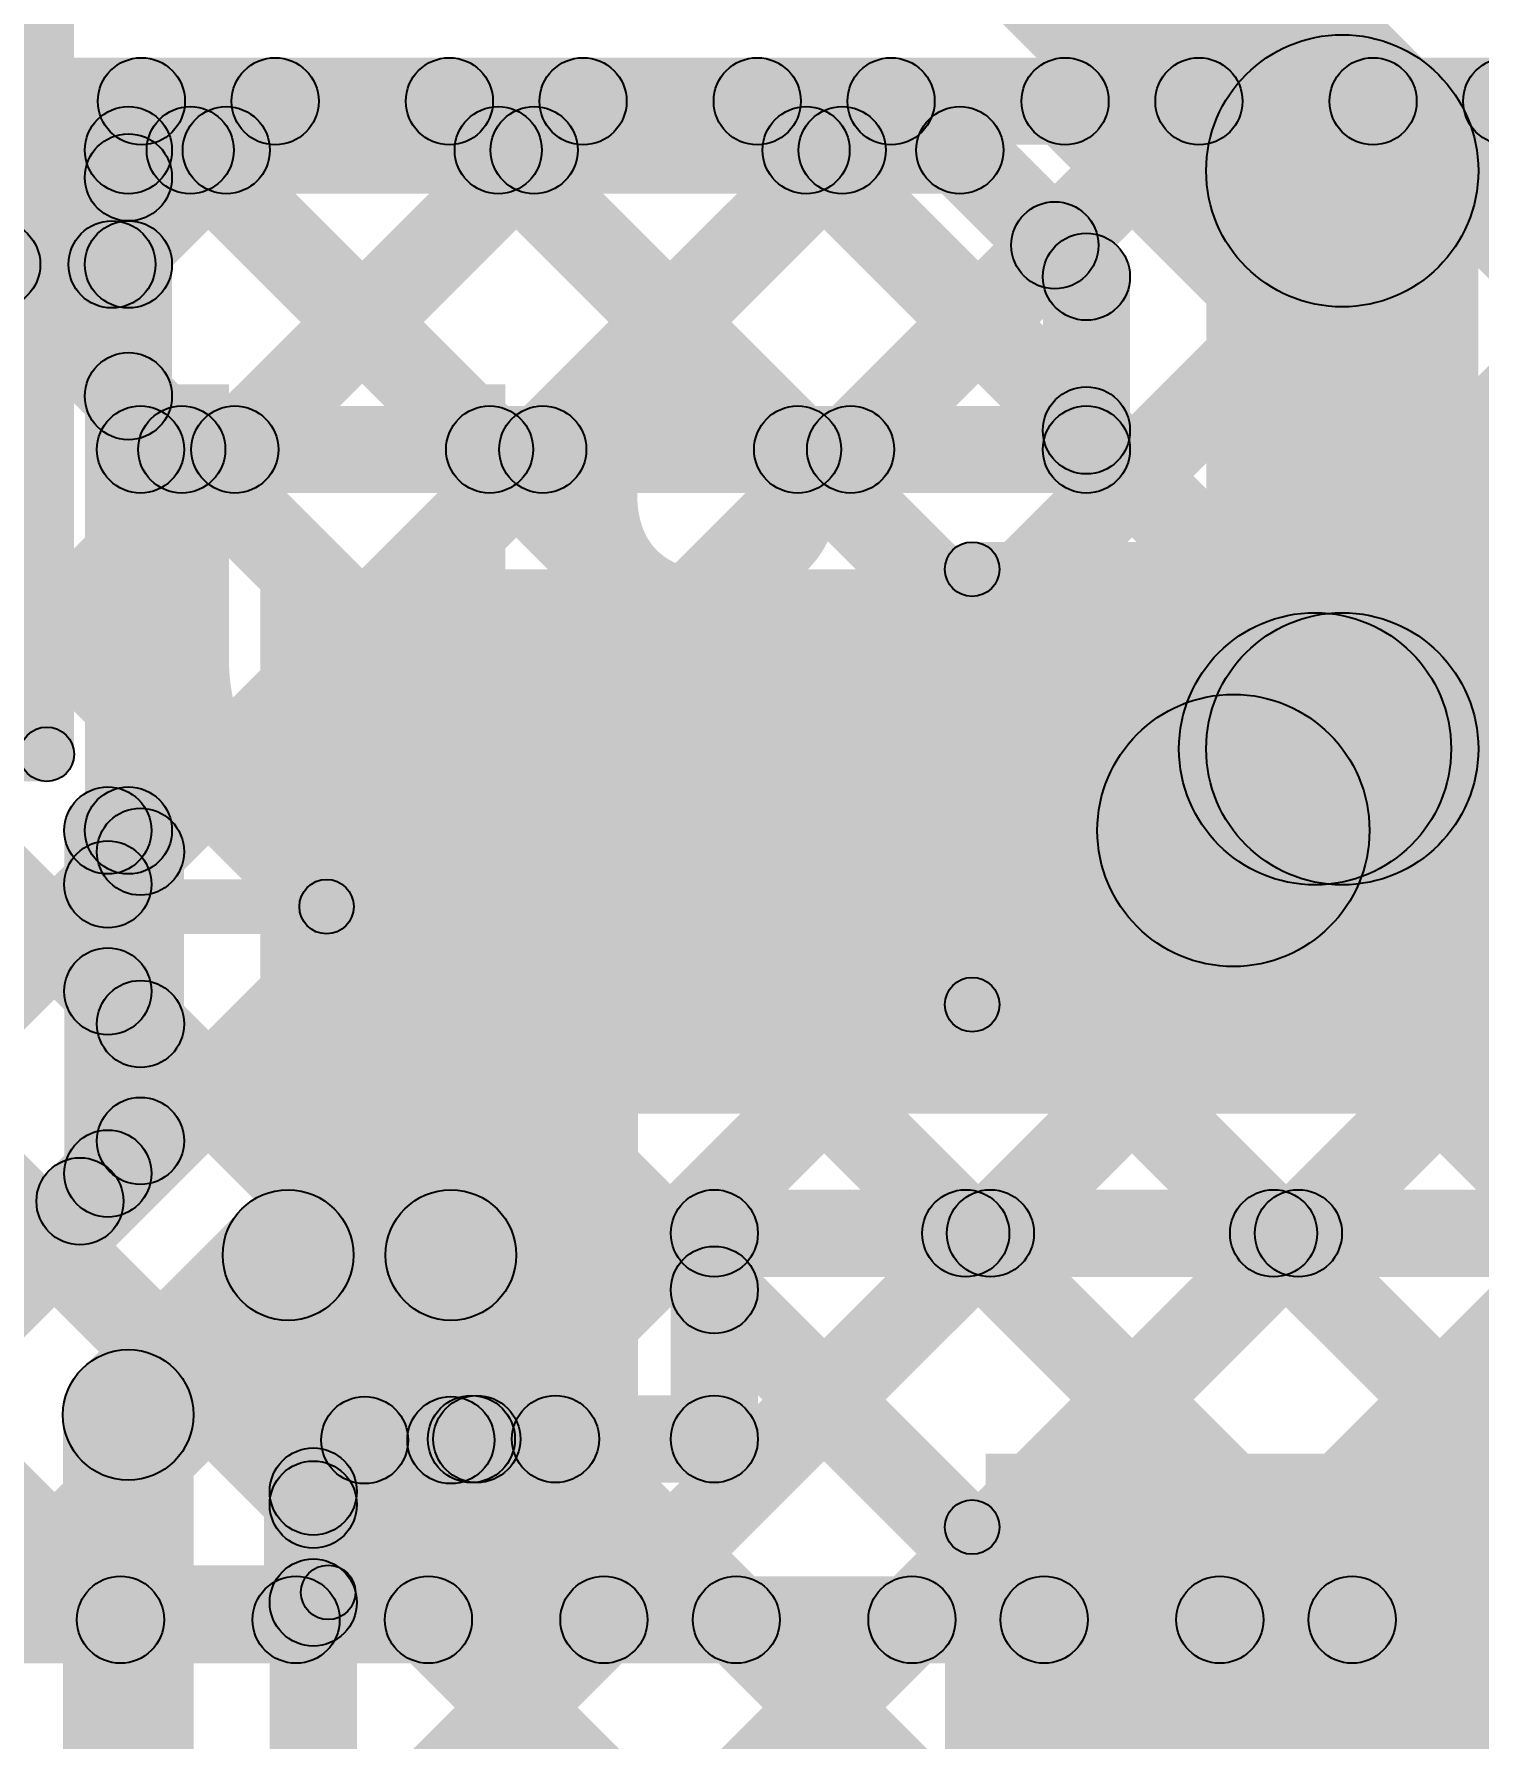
# Model space of a CAD drawing. Header units: millimetres. Extents: x -0.28 to 3.03, y -0.05 to 3.12.
# Drawn here: x 1.4912 to 1.6239, y 2.2626 to 2.4192 of the extents above; entities that cross this region are included whole.
import ezdxf

# ---------------------------------------------------------------- set-up
doc = ezdxf.new("R2010")
doc.units = ezdxf.units.MM
doc.header["$MEASUREMENT"] = 0
for name, color, linetype in [('BottomLayer', 5, 'Continuous'), ('TopLayer', 1, 'Continuous'), ('TopOverlay', 2, 'Continuous'), ('TopPaste', 8, 'Continuous'), ('TopSolder', 216, 'Continuous')]:
    doc.layers.add(name, color=color, linetype=linetype)

# ---------------------------------------------------------------- blocks, each defined once
blk = doc.blocks.new('TPS61023DRLR_23')
at = {"layer": 'TopLayer'}
for points in [[(-0.04232, 0.02559), (-0.01594, 0.02559), (-0.01594, 0.01378), (-0.04232, 0.01378)], [(0.01594, 0.02559), (0.04232, 0.02559), (0.04232, 0.01378), (0.01594, 0.01378)], [(-0.04232, 0.00591), (-0.01594, 0.00591), (-0.01594, -0.00591), (-0.04232, -0.00591)], [(0.01594, 0.00591), (0.04232, 0.00591), (0.04232, -0.00591), (0.01594, -0.00591)], [(-0.04232, -0.01378), (-0.01594, -0.01378), (-0.01594, -0.02559), (-0.04232, -0.02559)], [(0.01594, -0.01378), (0.04232, -0.01378), (0.04232, -0.02559), (0.01594, -0.02559)]]:
    blk.add_hatch(color=1, dxfattribs=at).paths.add_polyline_path(points)
at = {"layer": 'TopOverlay'}
h = blk.add_hatch(color=2, dxfattribs=at)
edge = h.paths.add_edge_path()
edge.add_arc((-0.02, 0.032), 0.0025, 0, 360)
for points in [[(-0.02, 0.0295), (-0.02, 0.0345), (0.0177, 0.0345), (0.0177, 0.0295)], [(-0.01985, -0.0335), (-0.01985, -0.0285), (0.01785, -0.0285), (0.01785, -0.0335)]]:
    blk.add_hatch(color=2, dxfattribs=at).paths.add_polyline_path(points)
h = blk.add_hatch(color=2, dxfattribs=at)
edge = h.paths.add_edge_path()
edge.add_arc((0.0177, 0.032), 0.0025, 0, 360)
h = blk.add_hatch(color=2, dxfattribs=at)
edge = h.paths.add_edge_path()
edge.add_arc((-0.04, 0.031), 0.0025, 0, 360)
h = blk.add_hatch(color=2, dxfattribs=at)
edge = h.paths.add_edge_path()
edge.add_arc((-0.038, 0.031), 0.0025, 0, 360)
h = blk.add_hatch(color=2, dxfattribs=at)
edge = h.paths.add_edge_path()
edge.add_arc((-0.01985, -0.031), 0.0025, 0, 360)
h = blk.add_hatch(color=2, dxfattribs=at)
edge = h.paths.add_edge_path()
edge.add_arc((0.01785, -0.031), 0.0025, 0, 360)
at = {"layer": 'TopPaste'}
for points in [[(-0.04232, 0.02559), (-0.01594, 0.02559), (-0.01594, 0.01378), (-0.04232, 0.01378)], [(0.01594, 0.02559), (0.04232, 0.02559), (0.04232, 0.01378), (0.01594, 0.01378)], [(-0.04232, 0.00591), (-0.01594, 0.00591), (-0.01594, -0.00591), (-0.04232, -0.00591)], [(0.01594, 0.00591), (0.04232, 0.00591), (0.04232, -0.00591), (0.01594, -0.00591)], [(-0.04232, -0.01378), (-0.01594, -0.01378), (-0.01594, -0.02559), (-0.04232, -0.02559)], [(0.01594, -0.01378), (0.04232, -0.01378), (0.04232, -0.02559), (0.01594, -0.02559)]]:
    blk.add_hatch(color=8, dxfattribs=at).paths.add_polyline_path(points)
at = {"layer": 'TopSolder'}
for points in [[(-0.04632, 0.02959), (-0.01194, 0.02959), (-0.01194, 0.00978), (-0.04632, 0.00978)], [(0.01194, 0.02959), (0.04632, 0.02959), (0.04632, 0.00978), (0.01194, 0.00978)], [(-0.04632, 0.00991), (-0.01194, 0.00991), (-0.01194, -0.00991), (-0.04632, -0.00991)], [(0.01194, 0.00991), (0.04632, 0.00991), (0.04632, -0.00991), (0.01194, -0.00991)], [(-0.04632, -0.00978), (-0.01194, -0.00978), (-0.01194, -0.02959), (-0.04632, -0.02959)], [(0.01194, -0.00978), (0.04632, -0.00978), (0.04632, -0.02959), (0.01194, -0.02959)]]:
    blk.add_hatch(color=216, dxfattribs=at).paths.add_polyline_path(points)
at = {"layer": 'TopOverlay', "const_width": 0.005}
blk.add_lwpolyline([(-0.038, 0.031, 1), (-0.04, 0.031, 1)], format="xyb", close=True, dxfattribs=at)
at = {"layer": 'TopOverlay'}
for centre in [(-0.02, 0.032), (0.0177, 0.032), (-0.04, 0.031), (-0.038, 0.031), (-0.01985, -0.031), (0.01785, -0.031)]:
    blk.add_circle(centre, 0.0025, dxfattribs=at)
blk = doc.blocks.new('R__0603_47')
at = {"layer": 'TopLayer'}
for points in [[(-0.015, 0.0175), (-0.015, -0.0175), (-0.045, -0.0175), (-0.045, 0.0175)], [(0.045, 0.0175), (0.045, -0.0175), (0.015, -0.0175), (0.015, 0.0175)]]:
    blk.add_hatch(color=1, dxfattribs=at).paths.add_polyline_path(points)
at = {"layer": 'TopOverlay'}
h = blk.add_hatch(color=2, dxfattribs=at)
edge = h.paths.add_edge_path()
edge.add_arc((-0.049, 0.021), 0.0025, 0, 360)
h = blk.add_hatch(color=2, dxfattribs=at)
edge = h.paths.add_edge_path()
edge.add_arc((-0.049, 0.021), 0.0025, 0, 360)
for points in [[(-0.049, 0.0185), (-0.049, 0.0235), (0.049, 0.0235), (0.049, 0.0185)], [(-0.0515, 0.021), (-0.0465, 0.021), (-0.0465, -0.021), (-0.0515, -0.021)], [(0.0465, 0.021), (0.0515, 0.021), (0.0515, -0.021), (0.0465, -0.021)], [(-0.049, -0.0235), (-0.049, -0.0185), (0.049, -0.0185), (0.049, -0.0235)]]:
    blk.add_hatch(color=2, dxfattribs=at).paths.add_polyline_path(points)
h = blk.add_hatch(color=2, dxfattribs=at)
edge = h.paths.add_edge_path()
edge.add_arc((0.049, 0.021), 0.0025, 0, 360)
h = blk.add_hatch(color=2, dxfattribs=at)
edge = h.paths.add_edge_path()
edge.add_arc((0.049, 0.021), 0.0025, 0, 360)
h = blk.add_hatch(color=2, dxfattribs=at)
edge = h.paths.add_edge_path()
edge.add_arc((-0.049, -0.021), 0.0025, 0, 360)
h = blk.add_hatch(color=2, dxfattribs=at)
edge = h.paths.add_edge_path()
edge.add_arc((-0.049, -0.021), 0.0025, 0, 360)
h = blk.add_hatch(color=2, dxfattribs=at)
edge = h.paths.add_edge_path()
edge.add_arc((0.049, -0.021), 0.0025, 0, 360)
h = blk.add_hatch(color=2, dxfattribs=at)
edge = h.paths.add_edge_path()
edge.add_arc((0.049, -0.021), 0.0025, 0, 360)
at = {"layer": 'TopPaste'}
for points in [[(-0.015, 0.0175), (-0.015, -0.0175), (-0.045, -0.0175), (-0.045, 0.0175)], [(0.045, 0.0175), (0.045, -0.0175), (0.015, -0.0175), (0.015, 0.0175)]]:
    blk.add_hatch(color=8, dxfattribs=at).paths.add_polyline_path(points)
at = {"layer": 'TopSolder'}
for points in [[(-0.011, 0.0215), (-0.011, -0.0215), (-0.049, -0.0215), (-0.049, 0.0215)], [(0.049, 0.0215), (0.049, -0.0215), (0.011, -0.0215), (0.011, 0.0215)]]:
    blk.add_hatch(color=216, dxfattribs=at).paths.add_polyline_path(points)
at = {"layer": 'TopOverlay'}
for centre in [(-0.049, 0.021), (-0.049, 0.021), (0.049, 0.021), (0.049, 0.021), (-0.049, -0.021), (-0.049, -0.021), (0.049, -0.021), (0.049, -0.021)]:
    blk.add_circle(centre, 0.0025, dxfattribs=at)
blk = doc.blocks.new('C__0805_84')
at = {"layer": 'TopLayer'}
for points in [[(-0.06, 0.03), (-0.02, 0.03), (-0.02, -0.03), (-0.06, -0.03)], [(0.02, 0.03), (0.06, 0.03), (0.06, -0.03), (0.02, -0.03)]]:
    blk.add_hatch(color=1, dxfattribs=at).paths.add_polyline_path(points)
at = {"layer": 'TopOverlay'}
h = blk.add_hatch(color=2, dxfattribs=at)
edge = h.paths.add_edge_path()
edge.add_arc((-0.064, 0.034), 0.0025, 0, 360)
h = blk.add_hatch(color=2, dxfattribs=at)
edge = h.paths.add_edge_path()
edge.add_arc((-0.064, 0.034), 0.0025, 0, 360)
for points in [[(-0.024, 0.0365), (-0.024, 0.0315), (-0.064, 0.0315), (-0.064, 0.0365)], [(0.064, 0.0365), (0.064, 0.0315), (0.024, 0.0315), (0.024, 0.0365)], [(-0.0615, -0.034), (-0.0665, -0.034), (-0.0665, 0.034), (-0.0615, 0.034)], [(0.0665, -0.034), (0.0615, -0.034), (0.0615, 0.034), (0.0665, 0.034)], [(-0.024, -0.0315), (-0.024, -0.0365), (-0.064, -0.0365), (-0.064, -0.0315)], [(0.064, -0.0315), (0.064, -0.0365), (0.024, -0.0365), (0.024, -0.0315)]]:
    blk.add_hatch(color=2, dxfattribs=at).paths.add_polyline_path(points)
h = blk.add_hatch(color=2, dxfattribs=at)
edge = h.paths.add_edge_path()
edge.add_arc((-0.024, 0.034), 0.0025, 0, 360)
h = blk.add_hatch(color=2, dxfattribs=at)
edge = h.paths.add_edge_path()
edge.add_arc((0.024, 0.034), 0.0025, 0, 360)
h = blk.add_hatch(color=2, dxfattribs=at)
edge = h.paths.add_edge_path()
edge.add_arc((0.064, 0.034), 0.0025, 0, 360)
h = blk.add_hatch(color=2, dxfattribs=at)
edge = h.paths.add_edge_path()
edge.add_arc((0.064, 0.034), 0.0025, 0, 360)
h = blk.add_hatch(color=2, dxfattribs=at)
edge = h.paths.add_edge_path()
edge.add_arc((-0.064, -0.034), 0.0025, 0, 360)
h = blk.add_hatch(color=2, dxfattribs=at)
edge = h.paths.add_edge_path()
edge.add_arc((-0.064, -0.034), 0.0025, 0, 360)
h = blk.add_hatch(color=2, dxfattribs=at)
edge = h.paths.add_edge_path()
edge.add_arc((-0.024, -0.034), 0.0025, 0, 360)
h = blk.add_hatch(color=2, dxfattribs=at)
edge = h.paths.add_edge_path()
edge.add_arc((0.024, -0.034), 0.0025, 0, 360)
h = blk.add_hatch(color=2, dxfattribs=at)
edge = h.paths.add_edge_path()
edge.add_arc((0.064, -0.034), 0.0025, 0, 360)
h = blk.add_hatch(color=2, dxfattribs=at)
edge = h.paths.add_edge_path()
edge.add_arc((0.064, -0.034), 0.0025, 0, 360)
at = {"layer": 'TopPaste'}
for points in [[(-0.06, 0.03), (-0.02, 0.03), (-0.02, -0.03), (-0.06, -0.03)], [(0.02, 0.03), (0.06, 0.03), (0.06, -0.03), (0.02, -0.03)]]:
    blk.add_hatch(color=8, dxfattribs=at).paths.add_polyline_path(points)
at = {"layer": 'TopSolder'}
for points in [[(-0.06276, 0.03276), (-0.01724, 0.03276), (-0.01724, -0.03276), (-0.06276, -0.03276)], [(0.01724, 0.03276), (0.06276, 0.03276), (0.06276, -0.03276), (0.01724, -0.03276)]]:
    blk.add_hatch(color=216, dxfattribs=at).paths.add_polyline_path(points)
at = {"layer": 'TopOverlay'}
for centre in [(-0.064, 0.034), (-0.064, 0.034), (-0.024, 0.034), (0.024, 0.034), (0.064, 0.034), (0.064, 0.034), (-0.064, -0.034), (-0.064, -0.034), (-0.024, -0.034), (0.024, -0.034), (0.064, -0.034), (0.064, -0.034)]:
    blk.add_circle(centre, 0.0025, dxfattribs=at)

msp = doc.modelspace()

# ---------------------------------------------------------------- hatches: boundary and pattern name
at = {"layer": 'BottomLayer'}
for points in [[(1.03504, 2.409), (1.03504, 2.417), (2.481, 2.417), (2.481, 2.409)], [(1.35683, 2.41017), (1.36249, 2.41583), (1.50199, 2.27633), (1.49633, 2.27067)], [(1.3767, 2.27067), (1.37104, 2.27633), (1.51054, 2.41583), (1.5162, 2.41017)], [(1.38512, 2.41017), (1.39077, 2.41583), (1.53027, 2.27633), (1.52462, 2.27067)], [(1.40498, 2.27067), (1.39932, 2.27633), (1.53882, 2.41583), (1.54448, 2.41017)], [(1.4134, 2.41017), (1.41906, 2.41583), (1.55856, 2.27633), (1.5529, 2.27067)], [(1.43326, 2.27067), (1.42761, 2.27633), (1.56711, 2.41583), (1.57276, 2.41017)], [(1.44168, 2.41017), (1.44734, 2.41583), (1.58684, 2.27633), (1.58118, 2.27067)], [(1.46155, 2.27067), (1.45589, 2.27633), (1.59539, 2.41583), (1.60105, 2.41017)], [(1.46997, 2.41017), (1.47563, 2.41583), (1.61513, 2.27633), (1.60947, 2.27067)], [(1.48983, 2.27067), (1.48418, 2.27633), (1.62368, 2.41583), (1.62933, 2.41017)], [(1.49825, 2.41017), (1.50391, 2.41583), (1.64341, 2.27633), (1.63775, 2.27067)], [(1.51812, 2.27067), (1.51246, 2.27633), (1.65196, 2.41583), (1.65762, 2.41017)], [(1.52654, 2.41017), (1.53219, 2.41583), (1.67171, 2.27631), (1.66605, 2.27065)], [(1.5464, 2.27067), (1.54075, 2.27633), (1.68025, 2.41583), (1.6859, 2.41017)], [(1.55482, 2.41017), (1.56048, 2.41583), (2.23765, 1.73866), (2.23199, 1.733)], [(1.57469, 2.27067), (1.56903, 2.27633), (1.70853, 2.41583), (1.71419, 2.41017)], [(1.58311, 2.41017), (1.58876, 2.41583), (2.26593, 1.73866), (2.26028, 1.733)], [(1.60297, 2.27067), (1.59731, 2.27633), (1.73681, 2.41583), (1.74247, 2.41017)], [(1.61139, 2.41017), (1.61705, 2.41583), (2.29422, 1.73866), (2.28856, 1.733)], [(1.071, 2.2695), (1.071, 2.2775), (1.668, 2.2775), (1.668, 2.2695)]]:
    msp.add_hatch(color=5, dxfattribs=at).paths.add_polyline_path(points)
h = msp.add_hatch(color=5, dxfattribs=at)
edge = h.paths.add_edge_path()
edge.add_arc((1.50108, 2.413), 0.004, 0, 360)
h = msp.add_hatch(color=5, dxfattribs=at)
edge = h.paths.add_edge_path()
edge.add_arc((1.51337, 2.413), 0.004, 0, 360)
h = msp.add_hatch(color=5, dxfattribs=at)
edge = h.paths.add_edge_path()
edge.add_arc((1.52937, 2.413), 0.004, 0, 360)
h = msp.add_hatch(color=5, dxfattribs=at)
edge = h.paths.add_edge_path()
edge.add_arc((1.54165, 2.413), 0.004, 0, 360)
h = msp.add_hatch(color=5, dxfattribs=at)
edge = h.paths.add_edge_path()
edge.add_arc((1.55765, 2.413), 0.004, 0, 360)
h = msp.add_hatch(color=5, dxfattribs=at)
edge = h.paths.add_edge_path()
edge.add_arc((1.56994, 2.413), 0.004, 0, 360)
h = msp.add_hatch(color=5, dxfattribs=at)
edge = h.paths.add_edge_path()
edge.add_arc((1.58593, 2.413), 0.004, 0, 360)
h = msp.add_hatch(color=5, dxfattribs=at)
edge = h.paths.add_edge_path()
edge.add_arc((1.59822, 2.413), 0.004, 0, 360)
h = msp.add_hatch(color=5, dxfattribs=at)
edge = h.paths.add_edge_path()
edge.add_arc((1.61422, 2.413), 0.004, 0, 360)
h = msp.add_hatch(color=5, dxfattribs=at)
edge = h.paths.add_edge_path()
edge.add_arc((1.6265, 2.413), 0.004, 0, 360)
h = msp.add_hatch(color=5, dxfattribs=at)
edge = h.paths.add_edge_path()
edge.add_arc((1.49916, 2.2735), 0.004, 0, 360)
h = msp.add_hatch(color=5, dxfattribs=at)
edge = h.paths.add_edge_path()
edge.add_arc((1.51529, 2.2735), 0.004, 0, 360)
h = msp.add_hatch(color=5, dxfattribs=at)
edge = h.paths.add_edge_path()
edge.add_arc((1.52744, 2.2735), 0.004, 0, 360)
h = msp.add_hatch(color=5, dxfattribs=at)
edge = h.paths.add_edge_path()
edge.add_arc((1.54357, 2.2735), 0.004, 0, 360)
h = msp.add_hatch(color=5, dxfattribs=at)
edge = h.paths.add_edge_path()
edge.add_arc((1.55573, 2.2735), 0.004, 0, 360)
h = msp.add_hatch(color=5, dxfattribs=at)
edge = h.paths.add_edge_path()
edge.add_arc((1.57186, 2.2735), 0.004, 0, 360)
h = msp.add_hatch(color=5, dxfattribs=at)
edge = h.paths.add_edge_path()
edge.add_arc((1.58401, 2.2735), 0.004, 0, 360)
h = msp.add_hatch(color=5, dxfattribs=at)
edge = h.paths.add_edge_path()
edge.add_arc((1.60014, 2.2735), 0.004, 0, 360)
h = msp.add_hatch(color=5, dxfattribs=at)
edge = h.paths.add_edge_path()
edge.add_arc((1.6123, 2.2735), 0.004, 0, 360)
at = {"layer": 'TopLayer'}
for points in [[(1.57715, 2.42317), (1.59483, 2.44085), (1.62023, 2.41545), (1.60255, 2.39777)], [(1.49989, 2.40451), (1.49989, 2.41251), (1.57626, 2.41251), (1.57626, 2.40451)], [(1.50121, 2.39518), (1.49555, 2.40084), (1.50605, 2.41134), (1.51171, 2.40568)], [(1.50274, 2.40568), (1.5084, 2.41134), (1.5359, 2.38384), (1.53024, 2.37818)], [(1.51249, 2.37818), (1.50683, 2.38384), (1.53433, 2.41134), (1.53999, 2.40568)], [(1.53103, 2.40568), (1.53668, 2.41134), (1.56418, 2.38384), (1.55853, 2.37818)], [(1.54077, 2.37818), (1.53512, 2.38384), (1.56262, 2.41134), (1.56827, 2.40568)], [(1.55931, 2.40568), (1.56497, 2.41134), (1.59072, 2.38559), (1.58506, 2.37993)], [(1.57343, 2.40568), (1.57908, 2.41134), (1.59072, 2.39971), (1.58506, 2.39405)], [(1.44289, 2.40201), (1.44289, 2.41001), (1.49989, 2.41001), (1.49989, 2.40201)], [(1.62389, 2.35351), (1.59889, 2.35351), (1.59889, 2.40661), (1.62389, 2.40661)], [(1.56906, 2.37818), (1.5634, 2.38384), (1.58216, 2.4026), (1.58782, 2.39694)], [(1.44989, 2.39401), (1.44989, 2.40201), (1.49989, 2.40201), (1.49989, 2.39401)], [(1.50389, 2.34601), (1.49589, 2.34601), (1.49589, 2.39801), (1.50389, 2.39801)], [(1.59189, 2.38101), (1.58389, 2.38101), (1.58389, 2.39688), (1.59189, 2.39688)], [(1.49706, 2.38308), (1.50272, 2.38874), (1.50762, 2.38384), (1.50196, 2.37818)], [(1.501, 2.37701), (1.501, 2.38501), (1.58789, 2.38501), (1.58789, 2.37701)], [(1.505, 2.31749), (1.497, 2.31749), (1.497, 2.38101), (1.505, 2.38101)], [(1.512, 2.32), (1.795, 2.32), (1.795, 2.37001), (1.512, 2.37001)], [(1.60889, 2.34101), (1.60889, 2.36601), (1.61139, 2.36601), (1.61139, 2.34101)], [(1.61023, 2.33717), (1.59255, 2.35485), (1.60005, 2.36235), (1.61773, 2.34467)], [(1.50083, 2.33824), (1.49517, 2.34389), (1.49817, 2.34689), (1.50383, 2.34124)], [(1.502, 2.31449), (1.494, 2.31449), (1.494, 2.34601), (1.502, 2.34601)], [(1.49517, 2.3284), (1.50083, 2.33406), (1.50383, 2.33106), (1.49817, 2.3254)], [(1.50083, 2.31167), (1.49517, 2.31732), (1.49817, 2.32032), (1.50383, 2.31467)], [(1.49827, 2.30911), (1.49262, 2.31477), (1.49517, 2.31732), (1.50083, 2.31167)], [(1.5197, 2.24397), (1.51404, 2.24962), (1.57625, 2.31183), (1.5819, 2.30617)], [(1.51455, 2.301), (1.51455, 2.313), (1.52951, 2.313), (1.52951, 2.301)], [(1.53043, 2.16985), (1.52477, 2.1755), (1.6611, 2.31183), (1.66675, 2.30617)], [(1.53043, 2.22642), (1.52477, 2.23207), (1.60453, 2.31183), (1.61019, 2.30617)], [(1.53043, 2.19813), (1.52477, 2.20379), (1.63281, 2.31183), (1.63847, 2.30617)], [(1.55371, 2.305), (1.55371, 2.313), (1.806, 2.313), (1.806, 2.305)], [(1.57397, 2.30617), (1.57963, 2.31183), (1.78563, 2.10583), (1.77997, 2.10017)], [(1.60225, 2.30617), (1.60791, 2.31183), (1.81391, 2.10583), (1.80825, 2.10017)], [(1.50411, 2.28808), (1.49563, 2.29656), (1.5103, 2.31124), (1.51879, 2.30276)], [(1.55771, 2.2901), (1.54971, 2.2901), (1.54971, 2.309), (1.55771, 2.309)], [(1.55088, 2.30097), (1.55654, 2.30663), (1.75734, 2.10583), (1.75168, 2.10017)], [(1.5197, 2.27225), (1.51404, 2.27791), (1.52906, 2.29293), (1.53472, 2.28728)], [(1.52159, 2.286), (1.52159, 2.294), (1.52951, 2.294), (1.52951, 2.286)], [(1.53139, 2.2861), (1.53139, 2.2941), (1.55371, 2.2941), (1.55371, 2.2861)], [(1.5363, 2.28728), (1.54195, 2.29293), (1.72906, 2.10583), (1.7234, 2.10017)], [(1.50587, 2.18601), (1.49387, 2.18601), (1.49387, 2.29232), (1.50587, 2.29232)], [(1.5197, 2.28245), (1.51404, 2.28811), (1.51876, 2.29283), (1.52442, 2.28717)], [(1.51404, 2.28125), (1.5197, 2.2869), (1.70077, 2.10583), (1.69512, 2.10017)], [(1.52087, 2.23638), (1.51287, 2.23638), (1.51287, 2.28528), (1.52087, 2.28528)]]:
    msp.add_hatch(color=1, dxfattribs=at).paths.add_polyline_path(points)
h = msp.add_hatch(color=1, dxfattribs=at)
edge = h.paths.add_edge_path()
edge.add_arc((1.61139, 2.40661), 0.0125, 0, 360)
h = msp.add_hatch(color=1, dxfattribs=at)
edge = h.paths.add_edge_path()
edge.add_arc((1.61139, 2.40661), 0.0125, 0, 360)
h = msp.add_hatch(color=1, dxfattribs=at)
edge = h.paths.add_edge_path()
edge.add_arc((1.49989, 2.40851), 0.004, 0, 360)
h = msp.add_hatch(color=1, dxfattribs=at)
edge = h.paths.add_edge_path()
edge.add_arc((1.50557, 2.40851), 0.004, 0, 360)
h = msp.add_hatch(color=1, dxfattribs=at)
edge = h.paths.add_edge_path()
edge.add_arc((1.50888, 2.40851), 0.004, 0, 360)
h = msp.add_hatch(color=1, dxfattribs=at)
edge = h.paths.add_edge_path()
edge.add_arc((1.53386, 2.40851), 0.004, 0, 360)
h = msp.add_hatch(color=1, dxfattribs=at)
edge = h.paths.add_edge_path()
edge.add_arc((1.53716, 2.40851), 0.004, 0, 360)
h = msp.add_hatch(color=1, dxfattribs=at)
edge = h.paths.add_edge_path()
edge.add_arc((1.56214, 2.40851), 0.004, 0, 360)
h = msp.add_hatch(color=1, dxfattribs=at)
edge = h.paths.add_edge_path()
edge.add_arc((1.56545, 2.40851), 0.004, 0, 360)
h = msp.add_hatch(color=1, dxfattribs=at)
edge = h.paths.add_edge_path()
edge.add_arc((1.57626, 2.40851), 0.004, 0, 360)
h = msp.add_hatch(color=1, dxfattribs=at)
edge = h.paths.add_edge_path()
edge.add_arc((1.57626, 2.40851), 0.004, 0, 360)
h = msp.add_hatch(color=1, dxfattribs=at)
edge = h.paths.add_edge_path()
edge.add_arc((1.49989, 2.40601), 0.004, 0, 360)
h = msp.add_hatch(color=1, dxfattribs=at)
edge = h.paths.add_edge_path()
edge.add_arc((1.58499, 2.39977), 0.004, 0, 360)
h = msp.add_hatch(color=1, dxfattribs=at)
edge = h.paths.add_edge_path()
edge.add_arc((1.48779, 2.39801), 0.004, 0, 360)
h = msp.add_hatch(color=1, dxfattribs=at)
edge = h.paths.add_edge_path()
edge.add_arc((1.49838, 2.39801), 0.004, 0, 360)
h = msp.add_hatch(color=1, dxfattribs=at)
edge = h.paths.add_edge_path()
edge.add_arc((1.49989, 2.39801), 0.004, 0, 360)
h = msp.add_hatch(color=1, dxfattribs=at)
edge = h.paths.add_edge_path()
edge.add_arc((1.49989, 2.39801), 0.004, 0, 360)
h = msp.add_hatch(color=1, dxfattribs=at)
edge = h.paths.add_edge_path()
edge.add_arc((1.58789, 2.39688), 0.004, 0, 360)
h = msp.add_hatch(color=1, dxfattribs=at)
edge = h.paths.add_edge_path()
edge.add_arc((1.58789, 2.39688), 0.004, 0, 360)
h = msp.add_hatch(color=1, dxfattribs=at)
edge = h.paths.add_edge_path()
edge.add_arc((1.49989, 2.38591), 0.004, 0, 360)
h = msp.add_hatch(color=1, dxfattribs=at)
edge = h.paths.add_edge_path()
edge.add_arc((1.58789, 2.38276), 0.004, 0, 360)
h = msp.add_hatch(color=1, dxfattribs=at)
edge = h.paths.add_edge_path()
edge.add_arc((1.501, 2.38101), 0.004, 0, 360)
h = msp.add_hatch(color=1, dxfattribs=at)
edge = h.paths.add_edge_path()
edge.add_arc((1.501, 2.38101), 0.004, 0, 360)
h = msp.add_hatch(color=1, dxfattribs=at)
edge = h.paths.add_edge_path()
edge.add_arc((1.50479, 2.38101), 0.004, 0, 360)
h = msp.add_hatch(color=1, dxfattribs=at)
edge = h.paths.add_edge_path()
edge.add_arc((1.50966, 2.38101), 0.004, 0, 360)
h = msp.add_hatch(color=1, dxfattribs=at)
edge = h.paths.add_edge_path()
edge.add_arc((1.53307, 2.38101), 0.004, 0, 360)
h = msp.add_hatch(color=1, dxfattribs=at)
edge = h.paths.add_edge_path()
edge.add_arc((1.53795, 2.38101), 0.004, 0, 360)
h = msp.add_hatch(color=1, dxfattribs=at)
edge = h.paths.add_edge_path()
edge.add_arc((1.56136, 2.38101), 0.004, 0, 360)
h = msp.add_hatch(color=1, dxfattribs=at)
edge = h.paths.add_edge_path()
edge.add_arc((1.56623, 2.38101), 0.004, 0, 360)
h = msp.add_hatch(color=1, dxfattribs=at)
edge = h.paths.add_edge_path()
edge.add_arc((1.58789, 2.38101), 0.004, 0, 360)
h = msp.add_hatch(color=1, dxfattribs=at)
edge = h.paths.add_edge_path()
edge.add_arc((1.58789, 2.38101), 0.004, 0, 360)
h = msp.add_hatch(color=1, dxfattribs=at)
edge = h.paths.add_edge_path()
edge.add_arc((1.60889, 2.35351), 0.0125, 0, 360)
h = msp.add_hatch(color=1, dxfattribs=at)
edge = h.paths.add_edge_path()
edge.add_arc((1.60889, 2.35351), 0.0125, 0, 360)
h = msp.add_hatch(color=1, dxfattribs=at)
edge = h.paths.add_edge_path()
edge.add_arc((1.61139, 2.35351), 0.0125, 0, 360)
h = msp.add_hatch(color=1, dxfattribs=at)
edge = h.paths.add_edge_path()
edge.add_arc((1.61139, 2.35351), 0.0125, 0, 360)
h = msp.add_hatch(color=1, dxfattribs=at)
edge = h.paths.add_edge_path()
edge.add_arc((1.60139, 2.34601), 0.0125, 0, 360)
h = msp.add_hatch(color=1, dxfattribs=at)
edge = h.paths.add_edge_path()
edge.add_arc((1.498, 2.34601), 0.004, 0, 360)
h = msp.add_hatch(color=1, dxfattribs=at)
edge = h.paths.add_edge_path()
edge.add_arc((1.49989, 2.34601), 0.004, 0, 360)
h = msp.add_hatch(color=1, dxfattribs=at)
edge = h.paths.add_edge_path()
edge.add_arc((1.501, 2.34406), 0.004, 0, 360)
h = msp.add_hatch(color=1, dxfattribs=at)
edge = h.paths.add_edge_path()
edge.add_arc((1.498, 2.34106), 0.004, 0, 360)
h = msp.add_hatch(color=1, dxfattribs=at)
edge = h.paths.add_edge_path()
edge.add_arc((1.498, 2.33123), 0.004, 0, 360)
h = msp.add_hatch(color=1, dxfattribs=at)
edge = h.paths.add_edge_path()
edge.add_arc((1.501, 2.32823), 0.004, 0, 360)
h = msp.add_hatch(color=1, dxfattribs=at)
edge = h.paths.add_edge_path()
edge.add_arc((1.501, 2.31749), 0.004, 0, 360)
h = msp.add_hatch(color=1, dxfattribs=at)
edge = h.paths.add_edge_path()
edge.add_arc((1.501, 2.31749), 0.004, 0, 360)
h = msp.add_hatch(color=1, dxfattribs=at)
edge = h.paths.add_edge_path()
edge.add_arc((1.498, 2.31449), 0.004, 0, 360)
h = msp.add_hatch(color=1, dxfattribs=at)
edge = h.paths.add_edge_path()
edge.add_arc((1.498, 2.31449), 0.004, 0, 360)
h = msp.add_hatch(color=1, dxfattribs=at)
edge = h.paths.add_edge_path()
edge.add_arc((1.498, 2.31449), 0.004, 0, 360)
h = msp.add_hatch(color=1, dxfattribs=at)
edge = h.paths.add_edge_path()
edge.add_arc((1.49544, 2.31194), 0.004, 0, 360)
h = msp.add_hatch(color=1, dxfattribs=at)
edge = h.paths.add_edge_path()
edge.add_arc((1.51455, 2.307), 0.006, 0, 360)
h = msp.add_hatch(color=1, dxfattribs=at)
edge = h.paths.add_edge_path()
edge.add_arc((1.51455, 2.307), 0.006, 0, 360)
h = msp.add_hatch(color=1, dxfattribs=at)
edge = h.paths.add_edge_path()
edge.add_arc((1.52951, 2.307), 0.006, 0, 360)
h = msp.add_hatch(color=1, dxfattribs=at)
edge = h.paths.add_edge_path()
edge.add_arc((1.55371, 2.309), 0.004, 0, 360)
h = msp.add_hatch(color=1, dxfattribs=at)
edge = h.paths.add_edge_path()
edge.add_arc((1.55371, 2.309), 0.004, 0, 360)
h = msp.add_hatch(color=1, dxfattribs=at)
edge = h.paths.add_edge_path()
edge.add_arc((1.5768, 2.309), 0.004, 0, 360)
h = msp.add_hatch(color=1, dxfattribs=at)
edge = h.paths.add_edge_path()
edge.add_arc((1.57907, 2.309), 0.004, 0, 360)
h = msp.add_hatch(color=1, dxfattribs=at)
edge = h.paths.add_edge_path()
edge.add_arc((1.60508, 2.309), 0.004, 0, 360)
h = msp.add_hatch(color=1, dxfattribs=at)
edge = h.paths.add_edge_path()
edge.add_arc((1.60736, 2.309), 0.004, 0, 360)
h = msp.add_hatch(color=1, dxfattribs=at)
edge = h.paths.add_edge_path()
edge.add_arc((1.55371, 2.3038), 0.004, 0, 360)
h = msp.add_hatch(color=1, dxfattribs=at)
edge = h.paths.add_edge_path()
edge.add_arc((1.49987, 2.29232), 0.006, 0, 360)
h = msp.add_hatch(color=1, dxfattribs=at)
edge = h.paths.add_edge_path()
edge.add_arc((1.49987, 2.29232), 0.006, 0, 360)
h = msp.add_hatch(color=1, dxfattribs=at)
edge = h.paths.add_edge_path()
edge.add_arc((1.52159, 2.29), 0.004, 0, 360)
h = msp.add_hatch(color=1, dxfattribs=at)
edge = h.paths.add_edge_path()
edge.add_arc((1.52159, 2.29), 0.004, 0, 360)
h = msp.add_hatch(color=1, dxfattribs=at)
edge = h.paths.add_edge_path()
edge.add_arc((1.52951, 2.29), 0.004, 0, 360)
h = msp.add_hatch(color=1, dxfattribs=at)
edge = h.paths.add_edge_path()
edge.add_arc((1.53139, 2.2901), 0.004, 0, 360)
h = msp.add_hatch(color=1, dxfattribs=at)
edge = h.paths.add_edge_path()
edge.add_arc((1.53189, 2.2901), 0.004, 0, 360)
h = msp.add_hatch(color=1, dxfattribs=at)
edge = h.paths.add_edge_path()
edge.add_arc((1.53912, 2.2901), 0.004, 0, 360)
h = msp.add_hatch(color=1, dxfattribs=at)
edge = h.paths.add_edge_path()
edge.add_arc((1.55371, 2.2901), 0.004, 0, 360)
h = msp.add_hatch(color=1, dxfattribs=at)
edge = h.paths.add_edge_path()
edge.add_arc((1.55371, 2.2901), 0.004, 0, 360)
h = msp.add_hatch(color=1, dxfattribs=at)
edge = h.paths.add_edge_path()
edge.add_arc((1.51687, 2.28528), 0.004, 0, 360)
h = msp.add_hatch(color=1, dxfattribs=at)
edge = h.paths.add_edge_path()
edge.add_arc((1.51687, 2.28528), 0.004, 0, 360)
h = msp.add_hatch(color=1, dxfattribs=at)
edge = h.paths.add_edge_path()
edge.add_arc((1.51687, 2.28408), 0.004, 0, 360)
h = msp.add_hatch(color=1, dxfattribs=at)
edge = h.paths.add_edge_path()
edge.add_arc((1.51687, 2.27508), 0.004, 0, 360)

# ---------------------------------------------------------------- linework, layer by layer
at = {"layer": 'BottomLayer'}
for centre in [(1.50108, 2.413), (1.51337, 2.413), (1.52937, 2.413), (1.54165, 2.413), (1.55765, 2.413), (1.56994, 2.413), (1.58593, 2.413), (1.59822, 2.413), (1.61422, 2.413), (1.6265, 2.413), (1.49916, 2.2735), (1.51529, 2.2735), (1.52744, 2.2735), (1.54357, 2.2735), (1.55573, 2.2735), (1.57186, 2.2735), (1.58401, 2.2735), (1.60014, 2.2735), (1.6123, 2.2735)]:
    msp.add_circle(centre, 0.004, dxfattribs=at)
at = {"layer": 'TopLayer'}
for centre, radius in [((1.61139, 2.40661), 0.0125), ((1.61139, 2.40661), 0.0125), ((1.49989, 2.40851), 0.004), ((1.50557, 2.40851), 0.004), ((1.50888, 2.40851), 0.004), ((1.53386, 2.40851), 0.004), ((1.53716, 2.40851), 0.004), ((1.56214, 2.40851), 0.004), ((1.56545, 2.40851), 0.004), ((1.57626, 2.40851), 0.004), ((1.57626, 2.40851), 0.004), ((1.49989, 2.40601), 0.004), ((1.58499, 2.39977), 0.004), ((1.48779, 2.39801), 0.004), ((1.49838, 2.39801), 0.004), ((1.49989, 2.39801), 0.004), ((1.49989, 2.39801), 0.004), ((1.58789, 2.39688), 0.004), ((1.58789, 2.39688), 0.004), ((1.49989, 2.38591), 0.004), ((1.58789, 2.38276), 0.004), ((1.501, 2.38101), 0.004), ((1.501, 2.38101), 0.004), ((1.50479, 2.38101), 0.004), ((1.50966, 2.38101), 0.004), ((1.53307, 2.38101), 0.004), ((1.53795, 2.38101), 0.004), ((1.56136, 2.38101), 0.004), ((1.56623, 2.38101), 0.004), ((1.58789, 2.38101), 0.004), ((1.58789, 2.38101), 0.004), ((1.60889, 2.35351), 0.0125), ((1.60889, 2.35351), 0.0125), ((1.61139, 2.35351), 0.0125), ((1.61139, 2.35351), 0.0125), ((1.60139, 2.34601), 0.0125), ((1.498, 2.34601), 0.004), ((1.49989, 2.34601), 0.004), ((1.501, 2.34406), 0.004), ((1.498, 2.34106), 0.004), ((1.498, 2.33123), 0.004), ((1.501, 2.32823), 0.004), ((1.501, 2.31749), 0.004), ((1.501, 2.31749), 0.004), ((1.498, 2.31449), 0.004), ((1.498, 2.31449), 0.004), ((1.498, 2.31449), 0.004), ((1.49544, 2.31194), 0.004), ((1.51455, 2.307), 0.006), ((1.51455, 2.307), 0.006), ((1.52951, 2.307), 0.006), ((1.55371, 2.309), 0.004), ((1.55371, 2.309), 0.004), ((1.5768, 2.309), 0.004), ((1.57907, 2.309), 0.004), ((1.60508, 2.309), 0.004), ((1.60736, 2.309), 0.004), ((1.55371, 2.3038), 0.004), ((1.49987, 2.29232), 0.006), ((1.49987, 2.29232), 0.006), ((1.52159, 2.29), 0.004), ((1.52159, 2.29), 0.004), ((1.52951, 2.29), 0.004), ((1.53139, 2.2901), 0.004), ((1.53189, 2.2901), 0.004), ((1.53912, 2.2901), 0.004), ((1.55371, 2.2901), 0.004), ((1.55371, 2.2901), 0.004), ((1.51687, 2.28528), 0.004), ((1.51687, 2.28528), 0.004), ((1.51687, 2.28408), 0.004), ((1.51687, 2.27508), 0.004)]:
    msp.add_circle(centre, radius, dxfattribs=at)

# ---------------------------------------------------------------- block references
for name, p, rotation in [('R__0603_47', (1.47139, 2.40201), 90), ('C__0805_84', (1.61139, 2.30601), 270), ('TPS61023DRLR_23', (1.50039, 2.30701), 360)]:
    msp.add_blockref(name, p, dxfattribs=dict(rotation=rotation))

# ---------------------------------------------------------------- texts
at = {"layer": 'TopOverlay'}
msp.add_text('U8', height=0.04, dxfattribs=at).set_placement((1.5, 2.347))

doc.saveas('drawing.dxf')
